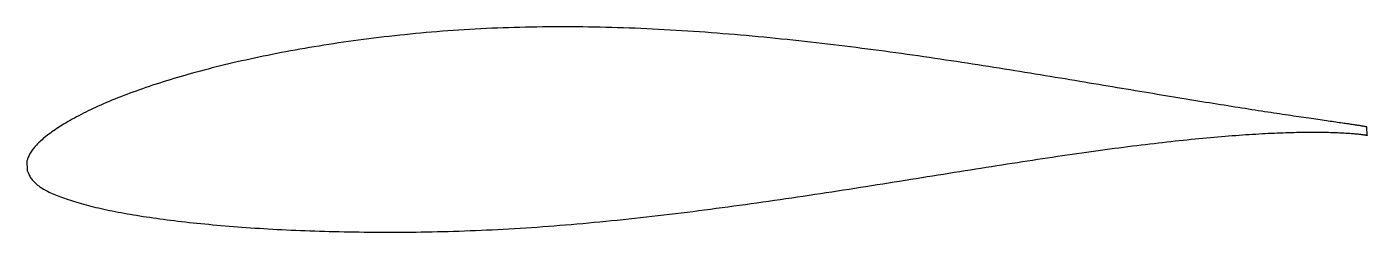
# Model space of a CAD drawing. Header units: metres. Extents: x -17.8 to 36.1, y -3.1 to 5.2.
import ezdxf

# ---------------------------------------------------------------- set-up
doc = ezdxf.new("R2010")
doc.units = ezdxf.units.M

msp = doc.modelspace()

# ---------------------------------------------------------------- linework, layer by layer
msp.add_lwpolyline([(36.079, 1.16), (36.078, 1.161), (36.075, 1.162), (36.07, 1.163), (36.062, 1.165), (36.053, 1.167), (36.042, 1.169), (36.028, 1.172), (36.013, 1.175), (35.995, 1.178), (35.976, 1.181), (35.954, 1.185), (35.931, 1.189), (35.905, 1.193), (35.877, 1.198), (35.847, 1.203), (35.815, 1.208), (35.781, 1.213), (35.746, 1.219), (35.708, 1.225), (35.668, 1.231), (35.625, 1.237), (35.581, 1.244), (35.535, 1.251), (35.487, 1.258), (35.437, 1.265), (35.385, 1.273), (35.331, 1.28), (35.275, 1.289), (35.217, 1.297), (35.157, 1.306), (35.094, 1.315), (35.03, 1.324), (34.964, 1.333), (34.896, 1.343), (34.826, 1.353), (34.754, 1.363), (34.68, 1.374), (34.604, 1.385), (34.526, 1.396), (34.447, 1.407), (34.365, 1.419), (34.281, 1.431), (34.196, 1.443), (34.108, 1.456), (34.019, 1.469), (33.927, 1.482), (33.834, 1.495), (33.739, 1.509), (33.642, 1.523), (33.543, 1.538), (33.442, 1.552), (33.34, 1.567), (33.235, 1.583), (33.129, 1.599), (33.021, 1.615), (32.911, 1.631), (32.799, 1.648), (32.685, 1.665), (32.57, 1.682), (32.453, 1.7), (32.334, 1.718), (32.213, 1.736), (32.09, 1.755), (31.966, 1.774), (31.84, 1.793), (31.712, 1.813), (31.583, 1.833), (31.451, 1.854), (31.319, 1.875), (31.184, 1.896), (31.048, 1.917), (30.909, 1.939), (30.77, 1.961), (30.628, 1.984), (30.485, 2.006), (30.341, 2.03), (30.194, 2.053), (30.047, 2.077), (29.897, 2.101), (29.746, 2.125), (29.593, 2.15), (29.439, 2.175), (29.283, 2.2), (29.126, 2.226), (28.967, 2.252), (28.807, 2.279), (28.645, 2.305), (28.481, 2.332), (28.316, 2.359), (28.15, 2.387), (27.982, 2.415), (27.813, 2.443), (27.642, 2.471), (27.47, 2.499), (27.297, 2.528), (27.122, 2.557), (26.945, 2.587), (26.768, 2.617), (26.589, 2.646), (26.408, 2.677), (26.226, 2.707), (26.043, 2.738), (25.859, 2.768), (25.674, 2.799), (25.487, 2.831), (25.299, 2.862), (25.109, 2.894), (24.919, 2.926), (24.727, 2.958), (24.534, 2.99), (24.34, 3.022), (24.144, 3.055), (23.948, 3.088), (23.75, 3.12), (23.551, 3.153), (23.352, 3.186), (23.151, 3.219), (22.949, 3.252), (22.746, 3.285), (22.541, 3.319), (22.336, 3.352), (22.13, 3.385), (21.923, 3.419), (21.715, 3.452), (21.506, 3.485), (21.296, 3.519), (21.085, 3.552), (20.873, 3.586), (20.66, 3.619), (20.446, 3.652), (20.232, 3.686), (20.016, 3.719), (19.8, 3.752), (19.583, 3.785), (19.365, 3.818), (19.147, 3.85), (18.927, 3.883), (18.707, 3.915), (18.486, 3.948), (18.265, 3.98), (18.042, 4.012), (17.82, 4.044), (17.596, 4.075), (17.372, 4.107), (17.147, 4.138), (16.921, 4.169), (16.695, 4.2), (16.468, 4.23), (16.241, 4.26), (16.014, 4.29), (15.785, 4.319), (15.556, 4.349), (15.327, 4.378), (15.097, 4.406), (14.867, 4.434), (14.637, 4.462), (14.406, 4.489), (14.174, 4.517), (13.942, 4.543), (13.71, 4.569), (13.478, 4.595), (13.245, 4.621), (13.011, 4.646), (12.778, 4.67), (12.544, 4.694), (12.31, 4.718), (12.076, 4.741), (11.842, 4.764), (11.607, 4.786), (11.372, 4.808), (11.137, 4.829), (10.902, 4.85), (10.667, 4.87), (10.431, 4.89), (10.196, 4.909), (9.96, 4.928), (9.725, 4.946), (9.489, 4.963), (9.254, 4.98), (9.018, 4.996), (8.782, 5.012), (8.547, 5.027), (8.311, 5.041), (8.076, 5.055), (7.84, 5.068), (7.605, 5.081), (7.37, 5.093), (7.135, 5.104), (6.9, 5.114), (6.665, 5.124), (6.431, 5.133), (6.197, 5.141), (5.963, 5.149), (5.729, 5.156), (5.495, 5.162), (5.262, 5.168), (5.029, 5.172), (4.797, 5.176), (4.565, 5.18), (4.333, 5.182), (4.101, 5.184), (3.87, 5.184), (3.639, 5.185), (3.409, 5.184), (3.179, 5.182), (2.95, 5.18), (2.721, 5.177), (2.493, 5.173), (2.265, 5.168), (2.038, 5.163), (1.811, 5.157), (1.585, 5.15), (1.359, 5.142), (1.135, 5.133), (0.91, 5.124), (0.687, 5.114), (0.464, 5.103), (0.241, 5.091), (0.019, 5.078), (-0.201, 5.065), (-0.422, 5.051), (-0.641, 5.036), (-0.86, 5.02), (-1.078, 5.004), (-1.295, 4.987), (-1.511, 4.969), (-1.727, 4.95), (-1.942, 4.931), (-2.156, 4.91), (-2.368, 4.89), (-2.581, 4.869), (-2.792, 4.847), (-3.002, 4.824), (-3.211, 4.8), (-3.42, 4.776), (-3.627, 4.752), (-3.834, 4.727), (-4.039, 4.701), (-4.244, 4.674), (-4.447, 4.648), (-4.649, 4.62), (-4.851, 4.592), (-5.051, 4.564), (-5.25, 4.535), (-5.448, 4.505), (-5.645, 4.475), (-5.841, 4.444), (-6.035, 4.413), (-6.229, 4.381), (-6.421, 4.349), (-6.612, 4.317), (-6.802, 4.284), (-6.991, 4.25), (-7.178, 4.216), (-7.364, 4.181), (-7.549, 4.146), (-7.733, 4.111), (-7.915, 4.075), (-8.096, 4.038), (-8.276, 4.002), (-8.455, 3.965), (-8.632, 3.927), (-8.807, 3.889), (-8.982, 3.851), (-9.155, 3.812), (-9.326, 3.773), (-9.496, 3.733), (-9.665, 3.693), (-9.832, 3.653), (-9.998, 3.612), (-10.163, 3.571), (-10.326, 3.53), (-10.487, 3.488), (-10.647, 3.447), (-10.805, 3.404), (-10.962, 3.362), (-11.118, 3.319), (-11.271, 3.276), (-11.424, 3.233), (-11.574, 3.19), (-11.724, 3.146), (-11.871, 3.102), (-12.017, 3.058), (-12.161, 3.014), (-12.304, 2.969), (-12.445, 2.924), (-12.584, 2.879), (-12.722, 2.834), (-12.858, 2.789), (-12.993, 2.743), (-13.125, 2.697), (-13.256, 2.651), (-13.386, 2.605), (-13.513, 2.559), (-13.639, 2.513), (-13.763, 2.466), (-13.886, 2.42), (-14.006, 2.373), (-14.125, 2.326), (-14.242, 2.279), (-14.358, 2.232), (-14.471, 2.185), (-14.583, 2.138), (-14.693, 2.091), (-14.801, 2.043), (-14.907, 1.996), (-15.012, 1.948), (-15.115, 1.9), (-15.215, 1.853), (-15.314, 1.805), (-15.411, 1.757), (-15.507, 1.709), (-15.6, 1.661), (-15.691, 1.613), (-15.781, 1.565), (-15.869, 1.518), (-15.954, 1.47), (-16.038, 1.423), (-16.12, 1.375), (-16.2, 1.328), (-16.278, 1.281), (-16.354, 1.235), (-16.429, 1.188), (-16.501, 1.142), (-16.571, 1.096), (-16.64, 1.05), (-16.706, 1.005), (-16.771, 0.959), (-16.833, 0.914), (-16.894, 0.87), (-16.952, 0.825), (-17.009, 0.781), (-17.064, 0.737), (-17.116, 0.693), (-17.167, 0.65), (-17.216, 0.606), (-17.262, 0.563), (-17.307, 0.52), (-17.349, 0.477), (-17.39, 0.435), (-17.429, 0.392), (-17.465, 0.35), (-17.5, 0.308), (-17.532, 0.266), (-17.563, 0.225), (-17.591, 0.185), (-17.618, 0.144), (-17.642, 0.104), (-17.665, 0.065), (-17.685, 0.027), (-17.703, -0.011), (-17.72, -0.047), (-17.734, -0.082), (-17.747, -0.115), (-17.757, -0.146), (-17.765, -0.173), (-17.772, -0.197), (-17.776, -0.216), (-17.779, -0.227), (-17.77, -0.571), (-17.769, -0.574), (-17.766, -0.582), (-17.76, -0.596), (-17.753, -0.615), (-17.743, -0.641), (-17.73, -0.672), (-17.716, -0.706), (-17.7, -0.742), (-17.681, -0.779), (-17.661, -0.816), (-17.638, -0.853), (-17.613, -0.89), (-17.587, -0.927), (-17.558, -0.963), (-17.527, -1), (-17.495, -1.035), (-17.46, -1.07), (-17.423, -1.105), (-17.384, -1.139), (-17.343, -1.173), (-17.301, -1.206), (-17.256, -1.239), (-17.209, -1.271), (-17.16, -1.303), (-17.109, -1.334), (-17.057, -1.365), (-17.002, -1.395), (-16.945, -1.425), (-16.886, -1.454), (-16.826, -1.483), (-16.763, -1.512), (-16.698, -1.54), (-16.632, -1.568), (-16.563, -1.596), (-16.492, -1.623), (-16.42, -1.65), (-16.345, -1.677), (-16.269, -1.704), (-16.191, -1.731), (-16.111, -1.758), (-16.028, -1.785), (-15.944, -1.811), (-15.858, -1.838), (-15.77, -1.864), (-15.681, -1.89), (-15.589, -1.916), (-15.495, -1.942), (-15.4, -1.968), (-15.302, -1.993), (-15.203, -2.019), (-15.102, -2.044), (-14.999, -2.069), (-14.895, -2.093), (-14.788, -2.118), (-14.68, -2.142), (-14.569, -2.166), (-14.457, -2.189), (-14.344, -2.212), (-14.228, -2.235), (-14.111, -2.258), (-13.992, -2.281), (-13.871, -2.303), (-13.748, -2.325), (-13.624, -2.346), (-13.498, -2.367), (-13.37, -2.388), (-13.24, -2.409), (-13.109, -2.43), (-12.976, -2.45), (-12.841, -2.47), (-12.705, -2.49), (-12.567, -2.509), (-12.427, -2.528), (-12.286, -2.547), (-12.143, -2.566), (-11.999, -2.584), (-11.853, -2.602), (-11.705, -2.62), (-11.556, -2.637), (-11.405, -2.654), (-11.252, -2.671), (-11.098, -2.688), (-10.943, -2.704), (-10.786, -2.72), (-10.627, -2.736), (-10.467, -2.751), (-10.305, -2.766), (-10.142, -2.781), (-9.978, -2.796), (-9.812, -2.81), (-9.644, -2.824), (-9.476, -2.837), (-9.305, -2.85), (-9.134, -2.863), (-8.961, -2.876), (-8.786, -2.888), (-8.61, -2.9), (-8.433, -2.911), (-8.255, -2.922), (-8.075, -2.933), (-7.894, -2.943), (-7.711, -2.953), (-7.528, -2.963), (-7.343, -2.972), (-7.157, -2.981), (-6.969, -2.989), (-6.78, -2.997), (-6.591, -3.004), (-6.399, -3.011), (-6.207, -3.018), (-6.014, -3.024), (-5.819, -3.03), (-5.624, -3.035), (-5.427, -3.041), (-5.229, -3.045), (-5.03, -3.049), (-4.83, -3.053), (-4.629, -3.056), (-4.426, -3.059), (-4.223, -3.061), (-4.019, -3.063), (-3.814, -3.065), (-3.607, -3.066), (-3.4, -3.066), (-3.192, -3.067), (-2.983, -3.066), (-2.773, -3.065), (-2.562, -3.064), (-2.35, -3.062), (-2.138, -3.06), (-1.924, -3.057), (-1.71, -3.053), (-1.495, -3.049), (-1.279, -3.045), (-1.062, -3.04), (-0.845, -3.034), (-0.626, -3.028), (-0.407, -3.021), (-0.188, -3.013), (0.033, -3.005), (0.254, -2.996), (0.476, -2.987), (0.698, -2.977), (0.921, -2.966), (1.145, -2.955), (1.369, -2.943), (1.594, -2.931), (1.819, -2.918), (2.045, -2.904), (2.272, -2.889), (2.499, -2.874), (2.726, -2.859), (2.954, -2.843), (3.183, -2.826), (3.411, -2.809), (3.641, -2.791), (3.87, -2.772), (4.101, -2.753), (4.331, -2.733), (4.562, -2.713), (4.793, -2.692), (5.025, -2.67), (5.256, -2.648), (5.488, -2.626), (5.721, -2.603), (5.953, -2.579), (6.186, -2.555), (6.419, -2.53), (6.653, -2.505), (6.886, -2.48), (7.12, -2.454), (7.353, -2.427), (7.587, -2.4), (7.821, -2.373), (8.055, -2.345), (8.29, -2.316), (8.524, -2.288), (8.758, -2.259), (8.992, -2.229), (9.227, -2.199), (9.461, -2.169), (9.695, -2.139), (9.93, -2.108), (10.164, -2.077), (10.398, -2.045), (10.632, -2.013), (10.866, -1.981), (11.099, -1.949), (11.333, -1.916), (11.566, -1.884), (11.8, -1.85), (12.033, -1.817), (12.266, -1.784), (12.498, -1.75), (12.73, -1.716), (12.962, -1.682), (13.194, -1.648), (13.426, -1.613), (13.657, -1.578), (13.888, -1.544), (14.118, -1.509), (14.348, -1.474), (14.578, -1.439), (14.807, -1.404), (15.036, -1.368), (15.264, -1.333), (15.492, -1.298), (15.719, -1.262), (15.946, -1.226), (16.173, -1.191), (16.398, -1.155), (16.624, -1.12), (16.849, -1.084), (17.073, -1.048), (17.296, -1.013), (17.519, -0.977), (17.742, -0.942), (17.963, -0.907), (18.184, -0.871), (18.405, -0.836), (18.624, -0.801), (18.843, -0.766), (19.061, -0.731), (19.279, -0.696), (19.495, -0.662), (19.711, -0.627), (19.926, -0.593), (20.141, -0.559), (20.354, -0.525), (20.567, -0.492), (20.778, -0.458), (20.989, -0.425), (21.199, -0.392), (21.408, -0.36), (21.616, -0.327), (21.824, -0.295), (22.03, -0.263), (22.235, -0.232), (22.439, -0.2), (22.643, -0.169), (22.845, -0.138), (23.046, -0.108), (23.246, -0.078), (23.446, -0.048), (23.644, -0.019), (23.841, 0.01), (24.036, 0.038), (24.231, 0.067), (24.425, 0.095), (24.617, 0.122), (24.808, 0.149), (24.999, 0.176), (25.187, 0.202), (25.375, 0.228), (25.562, 0.253), (25.747, 0.278), (25.931, 0.303), (26.113, 0.327), (26.295, 0.351), (26.475, 0.374), (26.654, 0.397), (26.831, 0.419), (27.008, 0.441), (27.182, 0.462), (27.356, 0.483), (27.528, 0.503), (27.699, 0.523), (27.868, 0.543), (28.036, 0.562), (28.202, 0.58), (28.367, 0.598), (28.531, 0.616), (28.693, 0.633), (28.854, 0.65), (29.013, 0.666), (29.171, 0.682), (29.327, 0.697), (29.482, 0.712), (29.635, 0.726), (29.786, 0.74), (29.936, 0.754), (30.085, 0.766), (30.231, 0.779), (30.377, 0.791), (30.52, 0.802), (30.662, 0.813), (30.803, 0.824), (30.942, 0.834), (31.079, 0.844), (31.214, 0.853), (31.348, 0.862), (31.48, 0.87), (31.61, 0.878), (31.739, 0.886), (31.866, 0.893), (31.992, 0.9), (32.115, 0.906), (32.237, 0.911), (32.357, 0.917), (32.475, 0.922), (32.592, 0.926), (32.707, 0.931), (32.82, 0.934), (32.931, 0.938), (33.04, 0.941), (33.148, 0.943), (33.254, 0.946), (33.358, 0.948), (33.46, 0.95), (33.56, 0.951), (33.659, 0.952), (33.755, 0.953), (33.85, 0.953), (33.943, 0.953), (34.034, 0.953), (34.123, 0.952), (34.21, 0.951), (34.295, 0.95), (34.378, 0.949), (34.46, 0.948), (34.539, 0.946), (34.617, 0.944), (34.693, 0.942), (34.766, 0.939), (34.838, 0.937), (34.908, 0.934), (34.976, 0.931), (35.042, 0.928), (35.106, 0.925), (35.168, 0.921), (35.228, 0.918), (35.286, 0.914), (35.342, 0.911), (35.396, 0.907), (35.448, 0.903), (35.498, 0.899), (35.546, 0.895), (35.592, 0.891), (35.636, 0.887), (35.678, 0.883), (35.718, 0.879), (35.756, 0.874), (35.791, 0.87), (35.825, 0.866), (35.857, 0.862), (35.887, 0.859), (35.915, 0.855), (35.94, 0.851), (35.964, 0.848), (35.986, 0.844), (36.005, 0.841), (36.023, 0.838), (36.038, 0.835), (36.052, 0.832), (36.063, 0.83), (36.072, 0.828), (36.079, 0.826), (36.085, 0.825), (36.088, 0.824), (36.089, 0.824)], close=True)

doc.saveas('drawing.dxf')
